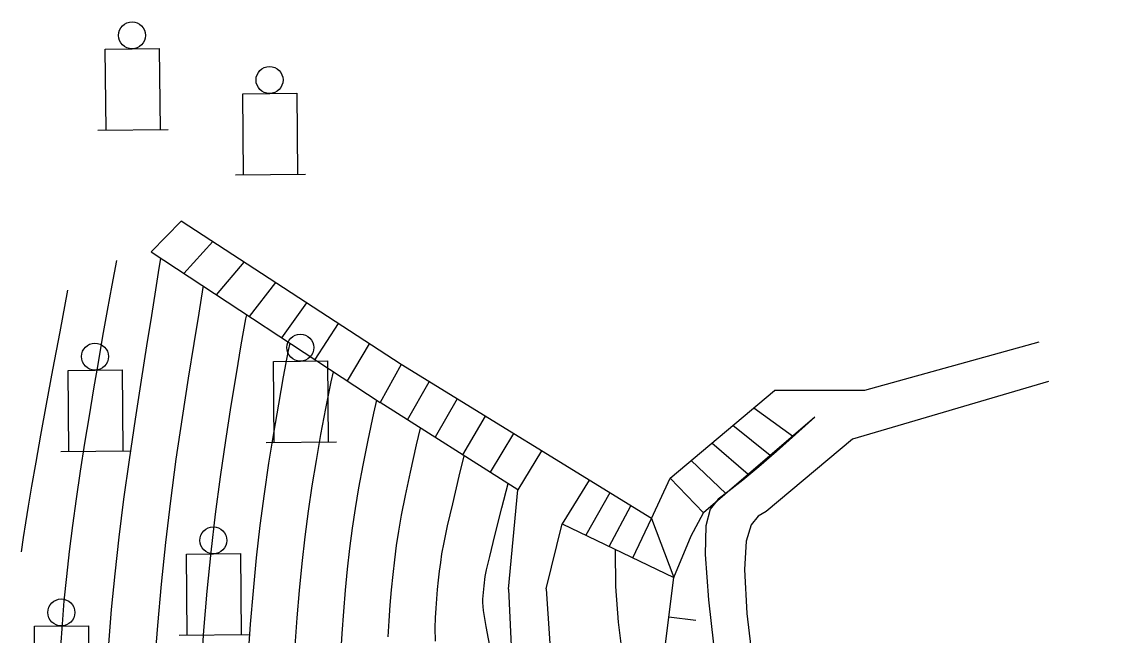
# Model space of a CAD drawing. Extents: x 351134 to 737836, y 2693212 to 3319468.
# Drawn here: x 483114 to 523536, y 3296731 to 3319468 of the extents above; entities that cross this region are included whole.
import ezdxf

# ---------------------------------------------------------------- set-up
doc = ezdxf.new("R2010")
doc.units = 0
doc.linetypes.add('0', pattern=[1, 1])
for name, color, linetype in [('00景观层', 10, 'CONTINUOUS'), ('DGX', 8, 'CONTINUOUS'), ('交通3', 1, '0'), ('地貌3', 4, '0'), ('工矿6', 3, '0'), ('房屋2', 8, '0')]:
    doc.layers.add(name, color=color, linetype=linetype)

msp = doc.modelspace()

# ---------------------------------------------------------------- linework, layer by layer
at = {"layer": '00景观层', "linetype": 'Continuous', "flags": 128}
for points, elevation in [([(512486, 3304840), (508364, 3301298)], -366987), ([(507266, 3298899), (507903, 3300443), (508364, 3301298)], -363807)]:
    msp.add_lwpolyline(points, dxfattribs=dict(at, elevation=elevation))
at = {"layer": 'DGX', "color": 8, "linetype": 'Continuous'}
for points in [[(484563, 3296336), (484617, 3297173), (484688, 3298041), (484775, 3298939), (484879, 3299869), (484999, 3300829), (485136, 3301819), (485290, 3302841), (485452, 3303870), (485616, 3304884), (485782, 3305882), (485949, 3306864), (486118, 3307831), (486288, 3308783), (486460, 3309718), (486633, 3310639)], [(486335, 3296439), (486439, 3297713), (486567, 3299032), (486719, 3300397), (486896, 3301806), (487097, 3303261), (487322, 3304761), (487547, 3306203), (487748, 3307482), (487925, 3308598), (488077, 3309553), (488205, 3310345), (488265, 3310713)], [(488034, 3295588), (488148, 3297123), (488286, 3298660), (488446, 3300197), (488629, 3301736), (488835, 3303276), (489064, 3304818), (489293, 3306276), (489497, 3307566), (489678, 3308687), (489835, 3309640), (489842, 3309678)], [(489753, 3295443), (489858, 3296936), (489982, 3298401), (490125, 3299837), (490286, 3301246), (490467, 3302626), (490666, 3303978), (490869, 3305263), (491062, 3306440), (491244, 3307511), (491415, 3308475), (491444, 3308626)], [(491494, 3295907), (491583, 3297172), (491689, 3298413), (491810, 3299630), (491947, 3300823), (492099, 3301993), (492268, 3303138), (492446, 3304249), (492627, 3305314), (492810, 3306335), (492995, 3307309), (493049, 3307572)], [(493236, 3296371), (493309, 3297408), (493395, 3298425), (493494, 3299422), (493607, 3300401), (493732, 3301359), (493870, 3302298), (494023, 3303235), (494191, 3304189), (494376, 3305158), (494576, 3306144), (494656, 3306517)], [(494931, 3296011), (494978, 3296835), (495035, 3297643), (495102, 3298437), (495179, 3299215), (495267, 3299978), (495364, 3300726), (495472, 3301458), (495600, 3302222), (495756, 3303063), (495941, 3303982), (496156, 3304979), (496265, 3305461)], [(496685, 3296707), (496719, 3297299), (496760, 3297879), (496808, 3298449), (496864, 3299008), (496927, 3299555), (496997, 3300092), (497074, 3300618), (497177, 3301208), (497321, 3301937), (497507, 3302805), (497736, 3303813), (497882, 3304432)], [(498440, 3296551), (498424, 3297038), (498440, 3297404), (498461, 3297763), (498486, 3298115), (498515, 3298461), (498549, 3298800), (498587, 3299133), (498629, 3299459), (498676, 3299778), (498753, 3300194), (498886, 3300811), (499073, 3301629), (499316, 3302648), (499501, 3303405)], [(501520, 3290876), (501382, 3291558), (501014, 3293409), (500713, 3294947), (500480, 3296173), (500316, 3297085), (500219, 3297685), (500190, 3297971), (500195, 3298100), (500202, 3298227), (500211, 3298351), (500221, 3298473), (500233, 3298593), (500247, 3298710), (500262, 3298825), (500278, 3298938), (500330, 3299180), (500450, 3299685), (500639, 3300453), (500896, 3301483), (501122, 3302378)]]:
    msp.add_lwpolyline(points, dxfattribs=at)
for points, elevation in [([(483103, 3299851), (483176, 3300377), (483257, 3300920), (483357, 3301537), (483484, 3302285), (483639, 3303165), (483821, 3304176), (484030, 3305317), (484267, 3306591), (484532, 3307995), (484824, 3309531)], 24698), ([(505376, 3295962), (505211, 3297245), (505121, 3298564), (505105, 3299917), (505106, 3299936)], 12698)]:
    msp.add_lwpolyline(points, dxfattribs=dict(at, elevation=elevation))
at = {"layer": '交通3', "color": 6, "linetype": '0'}
for points, elevation in [([(520782, 3307618), (514330, 3305824), (510996, 3305817)], -368554), ([(520782, 3307618), (514330, 3305824), (510996, 3305817)], -368554), ([(521140, 3306154), (513879, 3304025), (510688, 3301340)], -368548), ([(521140, 3306154), (513879, 3304025), (510688, 3301340)], -368548), ([(512486, 3304840), (511769, 3304192), (511072, 3303570), (510416, 3302998), (509822, 3302501), (509312, 3302105), (508903, 3301799), (508609, 3301431), (508444, 3300814), (508418, 3299758), (508543, 3298077), (508824, 3295664), (509227, 3292739), (509712, 3289605), (510239, 3286563), (510765, 3283916), (511260, 3281892), (511722, 3280425), (512159, 3279376), (512581, 3278606), (512994, 3277975)], -366987), ([(512486, 3304840), (511769, 3304192), (511072, 3303570), (510416, 3302998), (509822, 3302501), (509312, 3302105), (508903, 3301799), (508609, 3301431), (508444, 3300814), (508418, 3299758), (508543, 3298077), (508824, 3295664), (509227, 3292739), (509712, 3289605), (510239, 3286563), (510765, 3283916), (511260, 3281892), (511722, 3280425), (512159, 3279376), (512581, 3278606), (512994, 3277975)], -366987), ([(501144, 3298470), (501480, 3302150)], -362193), ([(510688, 3301340), (510389, 3301168), (510129, 3300851), (509946, 3300242), (509879, 3299196), (509968, 3297568), (510235, 3295281), (510645, 3292541), (511146, 3289621), (511687, 3286795), (512217, 3284337), (512695, 3282455), (513122, 3281086), (513513, 3280103), (513878, 3279377), (514230, 3278779)], -366054), ([(510688, 3301340), (510389, 3301168), (510129, 3300851), (509946, 3300242), (509879, 3299196), (509968, 3297568), (510235, 3295281), (510645, 3292541), (511146, 3289621), (511687, 3286795), (512217, 3284337), (512695, 3282455), (513122, 3281086), (513513, 3280103), (513878, 3279377), (514230, 3278779)], -366054), ([(502529, 3298483), (503126, 3300887)], -362282), ([(501144, 3298470), (501317, 3294791), (501497, 3291254), (501692, 3287999), (501907, 3285167), (502150, 3282901), (502430, 3281273), (502770, 3280091), (503192, 3279094), (503723, 3278023), (504385, 3276616), (505192, 3274698), (506114, 3272425), (507110, 3270040), (508138, 3267783), (509158, 3265895), (510152, 3264551), (511194, 3263655), (512380, 3263046), (513809, 3262561), (515578, 3262038), (517752, 3261349), (520277, 3260500)], -362193), ([(502529, 3298483), (502797, 3294617), (503063, 3290913), (503323, 3287535), (503578, 3284645), (503822, 3282406), (504062, 3280904), (504330, 3279921), (504665, 3279162), (505107, 3278333), (505695, 3277140), (506453, 3275380), (507343, 3273217), (508310, 3270908), (509303, 3268709), (510266, 3266875), (511174, 3265593), (512108, 3264765), (513181, 3264222), (514500, 3263798), (516177, 3263323), (518287, 3262666), (520771, 3261834), (523536, 3260871)], -362282)]:
    msp.add_lwpolyline(points, dxfattribs=dict(at, elevation=elevation))
at = {"layer": '地貌3', "color": 1, "linetype": '0'}
msp.add_line((507081, 3297442, -544830), (508074, 3297317, -544830), dxfattribs=at)
msp.add_line((507081, 3297442, -544830), (508074, 3297317, -544830), dxfattribs=at)
at = {"layer": '地貌3', "color": 1, "linetype": '0', "elevation": -363576}
msp.add_lwpolyline([(506831, 3295458), (507266, 3298899)], dxfattribs=at)
msp.add_lwpolyline([(506831, 3295458), (507266, 3298899)], dxfattribs=at)
at = {"layer": '工矿6', "color": 3, "linetype": '0'}
for p, q in [((486203, 3318458, -353235), (488203, 3318479, -353235)), ((486233, 3315458, -353235), (486203, 3318458, -353235)), ((488203, 3318479, -353235), (488233, 3315479, -353235)), ((491295, 3316807, -355596), (493294, 3316827, -355596)), ((491325, 3313807, -355596), (491295, 3316807, -355596)), ((493294, 3316827, -355596), (493325, 3313827, -355596)), ((485933, 3315455, -353235), (488533, 3315482, -353235)), ((491025, 3313804, -355596), (493625, 3313830, -355596)), ((492436, 3306901, -357903), (494436, 3306921, -357903)), ((494436, 3306921, -357903), (494466, 3303921, -357903)), ((484826, 3306569, -353673), (486826, 3306589, -353673)), ((484857, 3303569, -353673), (484826, 3306569, -353673)), ((486826, 3306589, -353673), (486857, 3303590, -353673)), ((492466, 3303901, -357903), (492436, 3306901, -357903)), ((492166, 3303898, -357903), (494766, 3303924, -357903)), ((484557, 3303566, -353673), (487157, 3303593, -353673)), ((489214, 3299765, -355768), (491214, 3299785, -355768)), ((489244, 3296765, -355768), (489214, 3299765, -355768)), ((491214, 3299785, -355768), (491244, 3296786, -355768)), ((483580, 3297098, -352564), (485580, 3297118, -352564)), ((483610, 3294098, -352564), (483580, 3297098, -352564)), ((485580, 3297118, -352564), (485610, 3294118, -352564)), ((488944, 3296762, -355768), (491544, 3296789, -355768))]:
    msp.add_line(p, q, dxfattribs=at)
for centre in [(487197, 3318968, -353235), (492289, 3317317, -355596), (493431, 3307411, -357903), (485821, 3307079, -353673), (490209, 3300275, -355768), (484575, 3297608, -352564)]:
    msp.add_circle(centre, 500, dxfattribs=at)
at = {"layer": '房屋2', "color": 8, "linetype": '0'}
for points, elevation in [([(497158, 3306789), (489020, 3312095), (487902, 3310952), (496384, 3305382)], -358770), ([(490183, 3311337), (489114, 3310156)], -354658), ([(490325, 3309360), (491345, 3310579)], -355291), ([(492508, 3309821), (491537, 3308565)], -356028), ([(492749, 3307769), (493670, 3309063)], -356685), ([(494833, 3308305), (493961, 3306974)], -357399), ([(495173, 3306178), (495995, 3307547)], -358080), ([(497158, 3306789), (496384, 3305382)], -358770), ([(506441, 3301083), (497158, 3306789)], -363803), ([(497404, 3304736), (498199, 3306149)], -359372), ([(507128, 3302584), (510996, 3305817)], -364506), ([(502364, 3303589), (501480, 3302150), (496384, 3305382)], 9454170), ([(499241, 3305509), (498423, 3304090)], 9454170), ([(511662, 3304132), (510222, 3305171)], -366499), ([(499442, 3303443), (500282, 3304869)], -360561), ([(512486, 3304840), (508364, 3301298)], -366987), ([(510837, 3303423), (509449, 3304524)], -366010), ([(501323, 3304229), (500461, 3302797)], 9454170), ([(510013, 3302715), (508675, 3303878)], -365522), ([(509188, 3302007), (507901, 3303231)], -365033), ([(504123, 3302508), (503126, 3300887), (507266, 3298899)], 9454170), ([(506441, 3301083), (507128, 3302584)], -363803), ([(508364, 3301298), (507128, 3302584)], -364545), ([(504895, 3302033), (503998, 3300468)], 9454170), ([(504871, 3300049), (505668, 3301558)], 9454170), ([(507266, 3298899), (507903, 3300443), (508364, 3301298)], -363807), ([(505743, 3299630), (506441, 3301083)], 9454170), ([(506441, 3301083), (507266, 3298899)], -363803)]:
    msp.add_lwpolyline(points, dxfattribs=dict(at, elevation=elevation))

doc.saveas('drawing.dxf')
